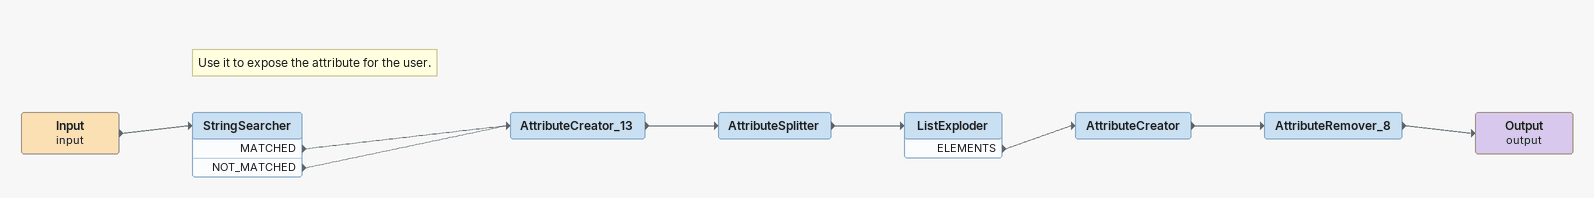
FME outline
Input (input)
    -> StringSearcher
Note: Use it to expose the attribute for the user.
StringSearcher
    MATCHED -> AttributeCreator_13
    NOT_MATCHED -> AttributeCreator_13
AttributeCreator_13
    -> AttributeSplitter
AttributeSplitter
    -> ListExploder
ListExploder
    ELEMENTS -> AttributeCreator
AttributeCreator
    -> AttributeRemover_8
AttributeRemover_8
    -> Output (output)
Output (output)
